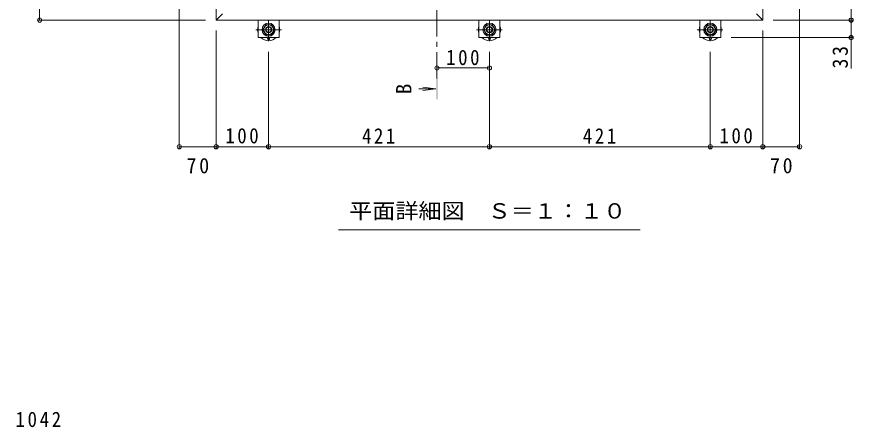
# Model space of a CAD drawing. Units: millimetres on the paper, enlarged 6 times, with parts at other scales. Extents: x -2205 to 2235, y -1648 to 1656.
# Drawn here: x -1990 to -1033, y 227 to 697 of the extents above; entities that cross this region are included whole.
import ezdxf
from ezdxf.enums import TextEntityAlignment as Align

# ---------------------------------------------------------------- set-up
doc = ezdxf.new("R2010")
doc.units = ezdxf.units.MM
doc.header["$LTSCALE"] = 6
doc.header["$PDMODE"] = 32
doc.header["$PDSIZE"] = 4.8
doc.linetypes.add('CHAIN1', pattern=[8, 5, -1, 1, -1])
for name, color, linetype, lineweight in [('0-0_通り芯', 4, 'Continuous', 9), ('0-3_建具', 2, 'Continuous', 9), ('0-4_その他', 7, 'Continuous', 9), ('0-5_寸法', 4, 'Continuous', 9), ('0-D', 5, 'Continuous', 5), ('0-E', 3, 'Continuous', 9), ('0-F', 7, 'Continuous', 9), ('D-F', 7, 'Continuous', 9)]:
    doc.layers.add(name, color=color, linetype=linetype, lineweight=lineweight)
doc.styles.add('ＭＳ ゴシック', font='')
doc.styles.get('ＭＳ ゴシック').set_extended_font_data('MS Gothic')

msp = doc.modelspace()

# ---------------------------------------------------------------- linework, layer by layer
at = {"layer": '0-0_通り芯'}
for centre in [(-1702.198, 671.694), (-1449.598, 671.694), (-1196.998, 671.694)]:
    msp.add_circle(centre, 1.2, dxfattribs=at)
for centre, start, end in [((-1702.198, 681.894), 162.24721, 197.75279), ((-1702.198, 681.894), 342.24721, 17.75279), ((-1449.598, 681.894), 162.24721, 197.75279), ((-1449.598, 681.894), 342.24721, 17.75279), ((-1196.998, 681.894), 162.24721, 197.75279), ((-1196.998, 681.894), 342.24721, 17.75279), ((-1702.198, 681.894), 225.5852, 314.4148), ((-1449.598, 681.894), 225.5852, 314.4148), ((-1196.998, 681.894), 225.5852, 314.4148)]:
    msp.add_arc(centre, 12.6, start, end, dxfattribs=at)
at = {"layer": '0-3_建具'}
for p, q in [((-1762.198, 692.813), (-1762.198, 1362.413)), ((-1136.998, 692.813), (-1136.998, 1362.413)), ((-1762.198, 692.813), (-1754.998, 700.014)), ((-1136.998, 692.813), (-1144.198, 700.014)), ((-1136.998, 692.813), (-1762.198, 692.813))]:
    msp.add_line(p, q, dxfattribs=at)
at = {"layer": '0-4_その他'}
msp.add_line((-1277.098, 453.021), (-1622.098, 453.021), dxfattribs=at)
at = {"layer": '0-5_寸法', "linetype": 'CHAIN1'}
msp.add_line((-1509.598, 626.161), (-1509.598, 859.469), dxfattribs=at)
at = {"layer": '0-5_寸法'}
for q in [(-1530.46, 614.161), (-1525.669, 616.119), (-1525.669, 612.203)]:
    msp.add_line((-1510.798, 614.161), q, dxfattribs=at)
msp.add_solid([(-1510.798, 602.161), (-1508.398, 602.161), (-1510.798, 626.161), (-1508.398, 626.161)], dxfattribs=at)
at = {"layer": '0-D'}
for points in [[(-1698.907, 687.594), (-1695.616, 681.894), (-1698.907, 676.194), (-1705.489, 676.194), (-1708.78, 681.894), (-1705.489, 687.594)], [(-1446.307, 687.594), (-1443.016, 681.894), (-1446.307, 676.194), (-1452.889, 676.194), (-1456.18, 681.894), (-1452.889, 687.594)], [(-1193.707, 687.594), (-1190.416, 681.894), (-1193.707, 676.194), (-1200.289, 676.194), (-1203.58, 681.894), (-1200.289, 687.594)]]:
    msp.add_lwpolyline(points, close=True, dxfattribs=at)
for centre, radius in [((-1702.198, 681.894), 7.5), ((-1449.598, 681.894), 7.5), ((-1196.998, 681.894), 7.5), ((-1702.198, 681.894), 5.7), ((-1702.198, 681.894), 3.6), ((-1702.198, 681.894), 3.032), ((-1449.598, 681.894), 5.7), ((-1449.598, 681.894), 3.6), ((-1449.598, 681.894), 3.032), ((-1196.998, 681.894), 5.7), ((-1196.998, 681.894), 3.6), ((-1196.998, 681.894), 3.032)]:
    msp.add_circle(centre, radius, dxfattribs=at)
at = {"layer": '0-E'}
for p, q in [((-1714.198, 692.813), (-1714.198, 672.894)), ((-1690.198, 692.813), (-1690.198, 672.894)), ((-1461.598, 692.813), (-1461.598, 672.894)), ((-1437.598, 692.813), (-1437.598, 672.894)), ((-1208.998, 692.813), (-1208.998, 672.894)), ((-1184.998, 692.813), (-1184.998, 672.894)), ((-1690.198, 672.894), (-1714.198, 672.894)), ((-1461.598, 672.894), (-1437.598, 672.894)), ((-1208.998, 672.894), (-1184.998, 672.894))]:
    msp.add_line(p, q, dxfattribs=at)
at = {"layer": '0-E', "linetype": 'CHAIN1'}
for p, q in [((-1702.198, 668.598), (-1702.198, 692.694)), ((-1449.598, 668.598), (-1449.598, 692.694)), ((-1196.998, 668.598), (-1196.998, 692.694)), ((-1687.294, 681.894), (-1716.626, 681.894)), ((-1464.502, 681.894), (-1435.17, 681.894)), ((-1211.902, 681.894), (-1182.57, 681.894))]:
    msp.add_line(p, q, dxfattribs=at)
at = {"layer": '0-F'}
for p, q in [((-1964.04, 1362.413), (-1964.04, 692.813)), ((-1035.886, 752.813), (-1035.886, 692.813)), ((-1804.318, 546.211), (-1804.318, 728.813)), ((-1094.878, 546.211), (-1094.878, 728.813)), ((-1965.84, 692.813), (-1774.198, 692.813)), ((-1034.086, 692.813), (-1124.998, 692.813)), ((-1035.886, 692.813), (-1035.886, 672.894)), ((-1762.198, 546.211), (-1762.198, 680.813)), ((-1136.998, 546.211), (-1136.998, 680.813)), ((-1034.086, 672.894), (-1172.998, 672.894)), ((-1035.886, 672.894), (-1035.886, 637.458)), ((-1702.198, 546.211), (-1702.198, 656.598)), ((-1449.598, 546.211), (-1449.598, 656.598)), ((-1196.998, 546.211), (-1196.998, 656.598)), ((-1449.598, 638.142), (-1509.598, 638.142)), ((-1804.318, 548.011), (-1762.198, 548.011)), ((-1762.198, 548.011), (-1702.198, 548.011)), ((-1702.198, 548.011), (-1449.598, 548.011)), ((-1449.598, 548.011), (-1196.998, 548.011)), ((-1196.998, 548.011), (-1136.998, 548.011)), ((-1136.998, 548.011), (-1094.878, 548.011))]:
    msp.add_line(p, q, dxfattribs=at)
for p in [(-1964.04, 692.813), (-1035.886, 692.813), (-1035.886, 672.894), (-1509.598, 638.142), (-1449.598, 638.142), (-1804.318, 548.011), (-1762.198, 548.011), (-1702.198, 548.011), (-1449.598, 548.011), (-1196.998, 548.011), (-1136.998, 548.011), (-1094.878, 548.011)]:
    msp.add_point(p, dxfattribs=at)

# ---------------------------------------------------------------- texts
at = {"layer": '0-4_その他', "color": 2, "style": 'ＭＳ ゴシック', "width": 1.1}
msp.add_text('平面詳細図\u3000Ｓ＝１：１０', height=17.6, dxfattribs=at).set_placement((-1610.098, 460.521), align=Align.BOTTOM_LEFT)
at = {"layer": '0-5_寸法', "color": 2, "style": 'ＭＳ ゴシック'}
msp.add_text('B', height=17.6, rotation=90, dxfattribs=at).set_placement((-1533.517, 608.161), align=Align.BOTTOM_LEFT)
at = {"layer": '0-F', "color": 2, "insert": (-1039.486, 637.458), "char_height": 17.6, "attachment_point": 7, "rotation": 90, "style": 'ＭＳ ゴシック'}
msp.add_mtext('\\T1.27;\\W0.95;33', dxfattribs=at)
at = {"layer": '0-F', "color": 2, "char_height": 17.6, "attachment_point": 7, "style": 'ＭＳ ゴシック'}
for s, insert in [('\\T1.27;\\W0.9;100', (-1499.098, 641.142)), ('\\T1.27;\\W0.9;100', (-1751.698, 551.611)), ('\\T1.27;\\W0.9;421', (-1595.398, 551.611)), ('\\T1.27;\\W0.9;421', (-1342.798, 551.611)), ('\\T1.27;\\W0.9;100', (-1186.498, 551.611)), ('\\T1.27;\\W0.95;70', (-1796.008, 517.37)), ('\\T1.27;\\W0.95;70', (-1128.688, 517.37))]:
    msp.add_mtext(s, dxfattribs=dict(at, insert=insert))
at = {"layer": 'D-F', "color": 2, "insert": (-1991.668, 227.155), "char_height": 17.6, "attachment_point": 7, "style": 'ＭＳ ゴシック'}
msp.add_mtext('\\T1.28;\\W0.9;1042', dxfattribs=at)

doc.saveas('drawing.dxf')
